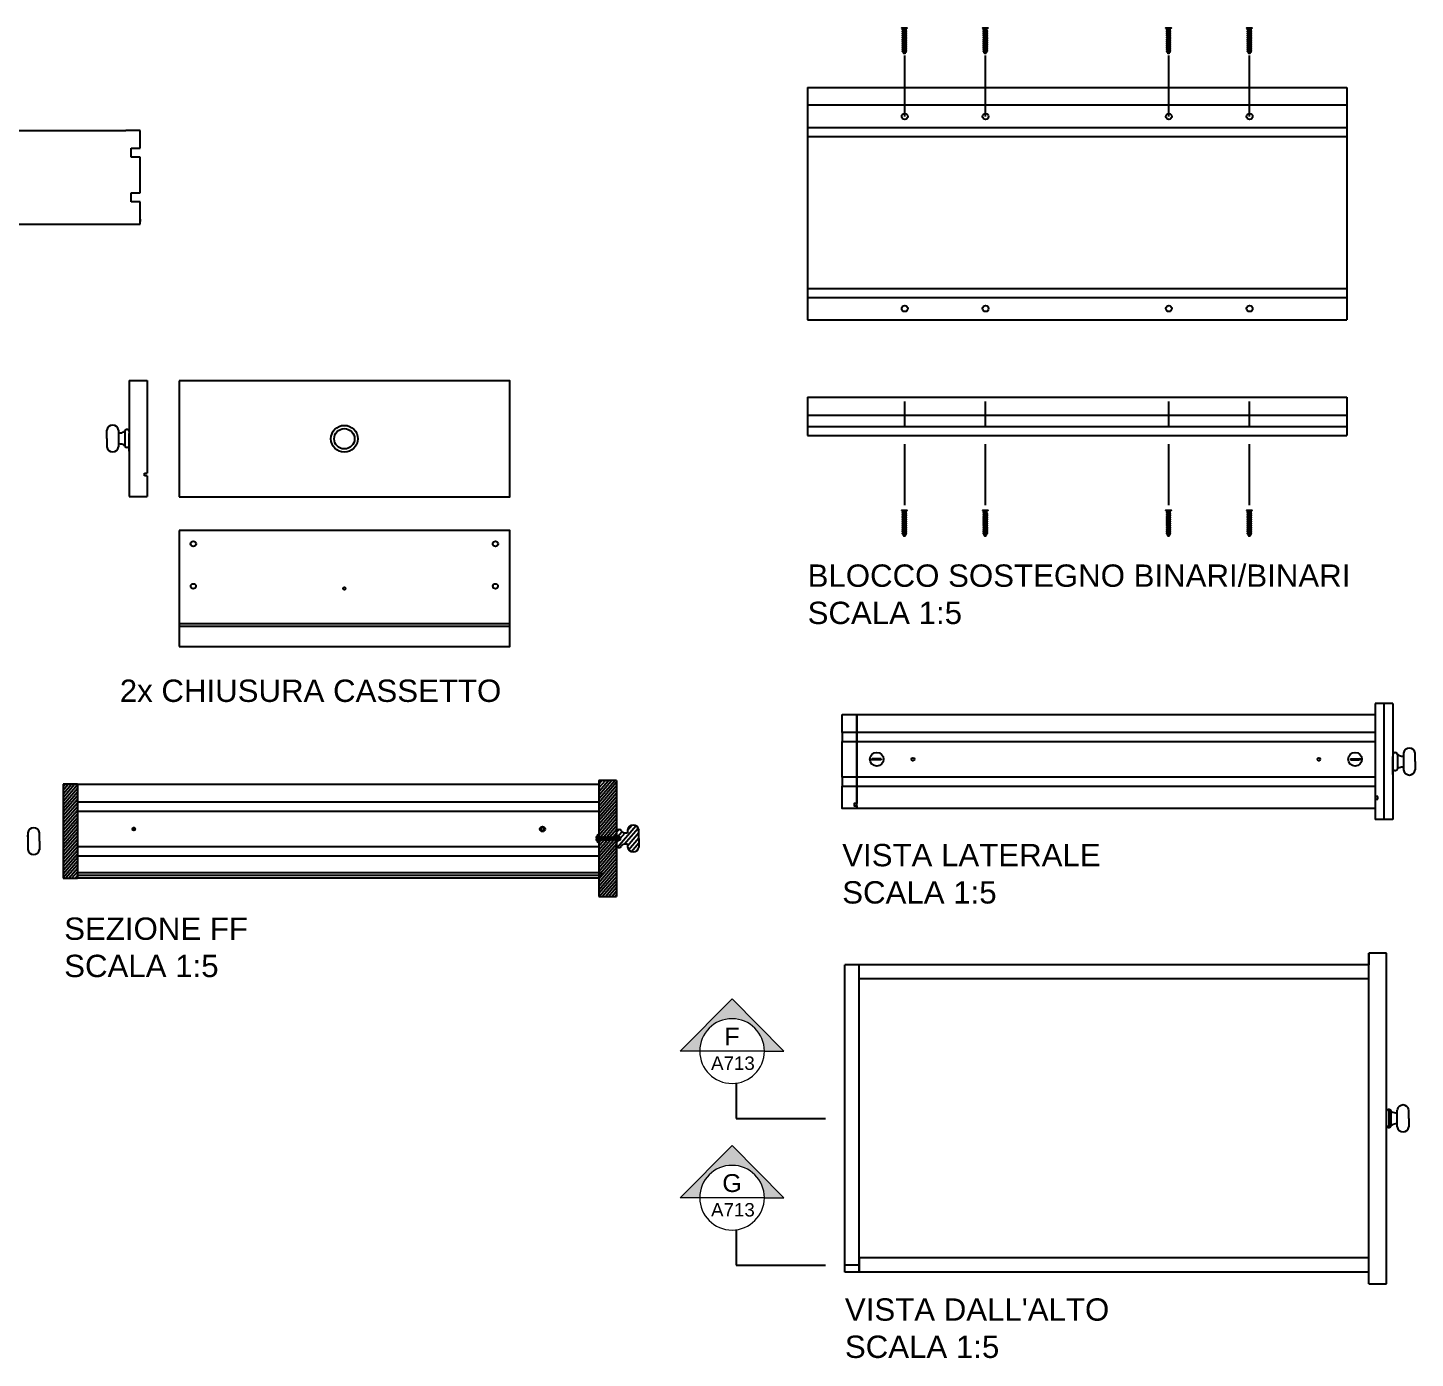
# Model space of a CAD drawing. Header units: millimetres. Extents: x -69 to 1786, y -423 to 409.
# Drawn here: x 636 to 791.3, y -183.2 to -34.4 of the extents above; entities that cross this region are included whole.
import ezdxf
from ezdxf.enums import TextEntityAlignment as Align

# ---------------------------------------------------------------- set-up
doc = ezdxf.new("R2010")
doc.units = ezdxf.units.MM
doc.header["$LTSCALE"] = 0.5
doc.layers.add('A-ANNO-SYMB', color=202, linetype='Continuous', lineweight=18)
for name, color, linetype in [('ALTRE LINEE', 70, 'Continuous'), ('G-ANNO-GEOMETRY', 7, 'Continuous'), ('G-ANNO-SYSTEM', 7, 'Continuous'), ('linee sezionate', 5, 'Continuous'), ('SIMBOLI', 201, 'Continuous'), ('viti', 240, 'Continuous')]:
    doc.layers.add(name, color=color, linetype=linetype)
doc.styles.add('ARIAL', font='arial.ttf')
doc.styles.get("Standard").update_dxf_attribs({"font": 'arial.ttf'})
pattern_1 = [(229, (65.27, 18.3991), (0.20128105, -0.17497094), [])]

# ---------------------------------------------------------------- blocks, each defined once
blk = doc.blocks.new('SYMBOL')
at = {"layer": 'A-ANNO-SYMB', "linetype": 'Continuous', "lineweight": 20}
h = blk.add_hatch(color=256, dxfattribs=at)
h.dxf.hatch_style = 1
h.paths.add_polyline_path([(11.2063, 4.9481), (11.316, 4.9481, -1), (11.678, 4.9481), (11.7877, 4.9481), (11.497, 5.2405)])
at = {"linetype": 'Continuous', "lineweight": 20}
blk.add_line((11.316, 4.9481), (11.678, 4.9481), dxfattribs=at)
at = {"layer": 'A-ANNO-SYMB', "linetype": 'Continuous', "lineweight": 20}
for p, q in [((11.2063, 4.9481), (11.497, 5.2405)), ((11.7877, 4.9481), (11.497, 5.2405)), ((11.316, 4.9481), (11.2063, 4.9481)), ((11.678, 4.9481), (11.7877, 4.9481))]:
    blk.add_line(p, q, dxfattribs=at)
blk.add_circle((11.497, 4.9481), 0.181, dxfattribs=at)
for tag, p in [('TAVOLA', (11.497, 5.08)), ('SEZIONE', (11.497, 4.9181))]:
    blk.add_attdef(tag, text='', height=0.1, dxfattribs=at).set_placement(p, align=Align.TOP_CENTER)

msp = doc.modelspace()

# ---------------------------------------------------------------- hatches: boundary and pattern name
at = {"layer": 'ALTRE LINEE'}
h = msp.add_hatch(dxfattribs=at)
h.set_pattern_fill('ANSI31', color=256, scale=0.084, angle=184)
h.set_pattern_definition(pattern_1)
h.paths.add_polyline_path([(639.99, -129.52), (641.59, -129.52), (641.59, -119.02), (639.99, -119.02)])
h = msp.add_hatch(dxfattribs=at)
h.set_pattern_fill('ANSI31', color=256, scale=0.084, angle=184)
h.set_pattern_definition(pattern_1)
h.paths.add_polyline_path([(701.93, -118.58), (699.93, -118.58), (699.93, -124.89), (699.96, -124.93), (699.98, -124.88), (700.03, -124.93), (700.05, -124.88), (700.1, -124.93), (700.12, -124.88), (700.17, -124.93), (700.19, -124.88), (700.24, -124.93), (700.26, -124.88), (700.31, -124.93), (700.33, -124.88), (700.38, -124.93), (700.4, -124.88), (700.45, -124.93), (700.47, -124.88), (700.52, -124.93), (700.54, -124.88), (700.59, -124.93), (700.61, -124.88), (700.66, -124.93), (700.68, -124.88), (700.73, -124.93), (700.75, -124.88), (700.8, -124.93), (700.82, -124.88), (700.87, -124.93), (700.89, -124.88), (700.94, -124.93), (700.96, -124.88), (701.01, -124.93), (701.03, -124.88), (701.08, -124.93), (701.1, -124.88), (701.15, -124.93), (701.17, -124.88), (701.22, -124.93), (701.24, -124.88), (701.29, -124.93), (701.31, -124.88), (701.36, -124.93), (701.38, -124.88), (701.44, -124.94), (701.45, -124.89), (701.5, -124.94), (701.52, -124.89), (701.57, -124.94), (701.59, -124.89), (701.64, -124.94), (701.66, -124.89), (701.71, -124.94), (701.73, -124.89), (701.79, -124.94), (701.81, -124.89), (701.86, -124.94), (701.88, -124.89), (701.93, -124.94), (701.93, -124.94)])
h.paths.add_polyline_path([(701.93, -125.29), (701.88, -125.24), (701.86, -125.29), (701.81, -125.24), (701.79, -125.29), (701.74, -125.24), (701.72, -125.29), (701.67, -125.24), (701.65, -125.29), (701.6, -125.24), (701.58, -125.29), (701.53, -125.24), (701.51, -125.29), (701.46, -125.24), (701.44, -125.28), (701.39, -125.23), (701.37, -125.28), (701.32, -125.23), (701.3, -125.28), (701.25, -125.23), (701.23, -125.28), (701.18, -125.23), (701.16, -125.28), (701.11, -125.23), (701.09, -125.28), (701.04, -125.23), (701.02, -125.28), (700.97, -125.23), (700.95, -125.28), (700.9, -125.23), (700.88, -125.28), (700.83, -125.23), (700.81, -125.28), (700.76, -125.23), (700.74, -125.28), (700.69, -125.23), (700.67, -125.28), (700.62, -125.23), (700.6, -125.28), (700.55, -125.23), (700.53, -125.28), (700.48, -125.23), (700.46, -125.28), (700.41, -125.23), (700.39, -125.28), (700.34, -125.23), (700.32, -125.28), (700.27, -125.23), (700.25, -125.28), (700.2, -125.23), (700.18, -125.28), (700.13, -125.23), (700.11, -125.28), (700.06, -125.23), (700.04, -125.28), (699.99, -125.23), (699.97, -125.28), (699.93, -125.24), (699.93, -128.92), (700.23, -128.92), (700.23, -129.22), (699.93, -129.22), (699.93, -129.52), (699.93, -131.58), (701.93, -131.58)])
h = msp.add_hatch(dxfattribs=at)
h.set_pattern_fill('ANSI31', color=256, scale=0.12, angle=184)
h.set_pattern_definition([(229, (65.27, 18.3991), (0.28754435, -0.2499585), [])])
h.paths.add_polyline_path([(704.43, -124.14, 0.866667), (703.13, -124.14), (703.13, -124.46), (703.05, -124.46, -0.131767), (702.51, -124.33, -0.18996), (702.42, -124.22, 0.32497), (702.23, -124.08), (702.13, -124.08, 0.414214), (701.93, -124.28), (701.93, -124.94), (701.95, -124.89), (702, -124.94), (702.01, -124.9), (702.06, -124.95), (702.08, -124.9), (702.13, -124.95), (702.15, -124.9), (702.2, -124.95), (702.22, -124.9), (702.27, -124.95), (702.3, -124.95, -0.414214), (702.33, -124.97), (702.33, -125.22, -0.414214), (702.3, -125.25), (702.3, -125.25), (702.28, -125.3), (702.23, -125.25), (702.21, -125.3), (702.16, -125.25), (702.14, -125.3), (702.09, -125.25), (702.07, -125.3), (702.02, -125.25), (702, -125.29), (701.95, -125.24), (701.93, -125.3), (701.93, -125.88, 0.414214), (702.13, -126.08), (702.23, -126.08, 0.32497), (702.42, -125.94, -0.18996), (702.51, -125.83, -0.131767), (703.05, -125.69), (703.13, -125.69), (703.13, -126.02, 0.866667), (704.43, -126.02), (704.43, -125.08)])

# ---------------------------------------------------------------- linework, layer by layer
for p, q in [((734.16, -44.3), (734.16, -37.47)), ((743.21, -44.3), (743.21, -37.47)), ((763.72, -44.3), (763.72, -37.47)), ((772.76, -44.3), (772.76, -37.47)), ((723.3, -41.05), (723.3, -67.05)), ((723.46, -41.05), (783.46, -41.05)), ((783.62, -41.05), (783.62, -67.05)), ((783.62, -43.05), (723.3, -43.05)), ((614.81, -45.85), (646.99, -45.85)), ((648.6, -45.85), (646.99, -45.85)), ((648.6, -47.85), (648.6, -45.85)), ((723.3, -45.55), (783.62, -45.55)), ((723.3, -46.55), (783.62, -46.55)), ((647.6, -48.85), (647.6, -47.85)), ((647.6, -47.85), (648.6, -47.85)), ((648.6, -48.85), (647.6, -48.85)), ((648.6, -52.85), (648.6, -48.85)), ((647.6, -53.85), (647.6, -52.85)), ((647.6, -52.85), (648.6, -52.85)), ((648.6, -53.85), (647.6, -53.85)), ((648.6, -56.35), (648.6, -53.85)), ((648.6, -55.8), (648.6, -56.05)), ((614.81, -56.35), (646.99, -56.35)), ((646.99, -56.35), (648.6, -56.35)), ((723.3, -63.55), (783.62, -63.55)), ((723.3, -64.55), (783.62, -64.55)), ((723.3, -67.05), (783.62, -67.05)), ((647.39, -73.82), (647.39, -86.82)), ((647.39, -73.82), (649.39, -73.82)), ((649.39, -73.82), (649.39, -84.22)), ((652.96, -73.86), (652.96, -86.86)), ((723.3, -75.7), (783.62, -75.7)), ((723.3, -75.7), (723.3, -80)), ((783.62, -75.7), (783.62, -80)), ((723.3, -77.7), (783.62, -77.7)), ((723.3, -77.7), (783.62, -77.7)), ((723.3, -79), (783.62, -79)), ((644.89, -80.32), (644.89, -79.39)), ((644.89, -80.32), (644.89, -81.26)), ((646.19, -79.39), (646.19, -81.26)), ((646.31, -79.71), (646.19, -79.71)), ((646.89, -79.52), (646.89, -81.12)), ((647.19, -79.32), (647.09, -79.32)), ((647.39, -81.76), (647.39, -79.76)), ((723.3, -80), (783.62, -80)), ((646.31, -80.94), (646.19, -80.94)), ((647.19, -81.32), (647.09, -81.32)), ((734.16, -87.78), (734.16, -80.96)), ((743.21, -87.78), (743.21, -80.96)), ((763.72, -87.78), (763.72, -80.96)), ((772.76, -87.78), (772.76, -80.96)), ((649.09, -84.52), (649.09, -84.22)), ((649.09, -84.22), (649.39, -84.22)), ((649.39, -84.52), (649.09, -84.52)), ((649.39, -84.52), (649.39, -86.82)), ((647.39, -86.82), (649.39, -86.82)), ((652.96, -90.61), (652.96, -103.61)), ((652.96, -101.01), (689.96, -101.01)), ((652.96, -101.31), (689.96, -101.31)), ((786.79, -109.97), (786.79, -120.37)), ((788.79, -109.97), (786.79, -109.97)), ((788.79, -109.97), (788.79, -122.97)), ((728.79, -111.22), (730.4, -111.22)), ((728.79, -113.22), (728.79, -111.22)), ((728.79, -111.22), (786.79, -111.22)), ((786.79, -111.22), (786.79, -121.72)), ((727.18, -113.22), (727.18, -114.22)), ((786.79, -113.22), (728.79, -113.22)), ((728.79, -113.22), (728.79, -114.22)), ((728.79, -118.22), (728.79, -114.22)), ((728.79, -114.22), (786.79, -114.22)), ((788.79, -117.91), (788.79, -115.91)), ((788.99, -115.47), (789.09, -115.47)), ((789.29, -115.67), (789.29, -117.27)), ((789.87, -115.86), (789.99, -115.86)), ((789.99, -115.54), (789.99, -117.41)), ((791.29, -116.47), (791.29, -115.54)), ((788.99, -117.47), (789.09, -117.47)), ((789.87, -117.09), (789.99, -117.09)), ((791.29, -116.47), (791.29, -117.41)), ((639.99, -119.02), (699.93, -119.02)), ((727.18, -118.22), (727.18, -119.22)), ((786.79, -118.22), (728.79, -118.22)), ((728.79, -118.22), (728.79, -119.71)), ((728.79, -121.72), (728.79, -119.22)), ((728.79, -119.22), (786.79, -119.22)), ((699.93, -121.02), (641.6, -121.02)), ((787.09, -120.37), (786.79, -120.37)), ((786.79, -120.67), (786.79, -122.97)), ((786.79, -120.67), (787.09, -120.67)), ((787.09, -120.67), (787.09, -120.37)), ((641.6, -122.02), (699.93, -122.02)), ((730.4, -121.72), (728.79, -121.72)), ((786.79, -121.72), (730.4, -121.72)), ((788.79, -122.97), (786.79, -122.97)), ((635.92, -124.77), (636.03, -124.77)), ((636.03, -124.45), (636.03, -126.33)), ((637.33, -125.39), (637.33, -124.45)), ((637.33, -125.39), (637.33, -126.33)), ((701.93, -124.94), (701.93, -124.51)), ((701.93, -126.51), (701.93, -125.29)), ((699.93, -126.02), (641.6, -126.02)), ((641.6, -127.02), (699.93, -127.02)), ((700.23, -128.92), (641.59, -128.92)), ((700.23, -129.22), (641.59, -129.22)), ((699.93, -129.52), (641.59, -129.52)), ((699.93, -129.22), (700.23, -129.22)), ((700.23, -129.22), (700.23, -128.92)), ((788.08, -137.9), (786.08, -137.9)), ((786.08, -174.9), (786.08, -137.9)), ((786.08, -137.9), (786.08, -139.2)), ((788.08, -174.9), (788.08, -137.9)), ((727.48, -173.6), (727.48, -139.2)), ((786.08, -139.2), (727.48, -139.2)), ((729.08, -173.6), (729.08, -139.2)), ((786.08, -140.8), (729.08, -140.8)), ((788.38, -155.4), (788.28, -155.4)), ((788.28, -155.4), (788.38, -155.4)), ((788.33, -155.4), (788.33, -157.4)), ((788.58, -157.2), (788.58, -155.6)), ((789.17, -155.78), (789.28, -155.78)), ((789.28, -157.33), (789.28, -155.46)), ((790.58, -156.4), (790.58, -155.46)), ((790.58, -156.4), (790.58, -157.33)), ((788.28, -157.4), (788.38, -157.4)), ((789.17, -157.01), (789.28, -157.01)), ((786.08, -172), (729.08, -172)), ((786.08, -173.6), (727.48, -173.6)), ((786.08, -174.9), (788.08, -174.9))]:
    msp.add_line(p, q, dxfattribs=at)
at = {"layer": 'ALTRE LINEE', "color": 2}
msp.add_line((723.3, -41.05), (783.62, -41.05), dxfattribs=at)
at = {"layer": 'ALTRE LINEE', "lineweight": -3}
for p, q in [((787.79, -109.97), (787.79, -122.97)), ((729.08, -172), (729.08, -173.6)), ((729.08, -172.8), (727.48, -172.8))]:
    msp.add_line(p, q, dxfattribs=at)
at = {"layer": 'ALTRE LINEE'}
for points in [[(652.96, -86.86), (689.96, -86.86), (689.96, -73.86), (652.96, -73.86)], [(652.96, -103.61), (689.96, -103.61), (689.96, -90.61), (652.96, -90.61)], [(727.18, -111.22), (728.79, -111.22), (728.79, -121.18), (728.49, -121.18), (728.49, -121.42), (728.79, -121.42), (728.79, -121.72), (727.18, -121.72), (727.18, -119.22), (728.79, -119.22), (728.79, -118.22), (727.18, -118.22), (727.18, -114.22), (728.79, -114.22), (728.79, -113.22), (727.18, -113.22), (727.18, -111.22)]]:
    msp.add_lwpolyline(points, dxfattribs=at)
for centre, radius in [((671.46, -80.36), 1.5), ((671.46, -80.36), 1.14), ((735.09, -116.22), 0.161), ((780.49, -116.22), 0.161)]:
    msp.add_circle(centre, radius, dxfattribs=at)
for centre, radius, start, end in [((645.54, -79.48), 0.657, 8.1712, 171.8288), ((646.29, -78.64), 1.07, 268.9617, 298.9875), ((646.71, -79.4), 0.2, 298.9875, 342.0104), ((647.09, -79.52), 0.2, 90, 180), ((647.19, -79.52), 0.2, 0, 90), ((645.54, -81.17), 0.657, 188.1712, 351.8288), ((646.29, -82.01), 1.07, 61.0125, 91.0383), ((646.71, -81.25), 0.2, 17.9896, 61.0125), ((647.09, -81.12), 0.2, 180, 270), ((647.19, -81.12), 0.2, 270, 0), ((788.99, -115.67), 0.2, 90, 180), ((789.09, -115.67), 0.2, 0, 90), ((789.47, -115.55), 0.2, 197.9896, 241.0125), ((789.89, -114.79), 1.07, 241.0125, 271.0383), ((790.64, -115.63), 0.657, 8.1712, 171.8288), ((788.99, -117.27), 0.2, 180, 270), ((789.09, -117.27), 0.2, 270, 0), ((789.47, -117.4), 0.2, 118.9875, 162.0104), ((789.89, -118.16), 1.07, 88.9617, 118.9875), ((790.64, -117.32), 0.657, 188.1712, 351.8288), ((636.68, -124.55), 0.657, 8.1712, 171.8288), ((636.68, -126.23), 0.657, 188.1712, 351.8288), ((789.93, -155.55), 0.657, 8.1712, 171.8288), ((788.28, -155.6), 0.2, 90, 180), ((788.38, -155.6), 0.2, 0, 90), ((788.76, -155.47), 0.2, 197.9896, 241.0125), ((789.19, -154.71), 1.07, 241.0125, 271.0383), ((788.28, -157.2), 0.2, 180, 270), ((788.38, -157.2), 0.2, 270, 0), ((788.76, -157.32), 0.2, 118.9875, 162.0104), ((789.19, -158.08), 1.07, 88.9617, 118.9875), ((789.93, -157.24), 0.657, 188.1712, 351.8288)]:
    msp.add_arc(centre, radius, start, end, dxfattribs=at)
at = {"layer": 'linee sezionate'}
for p, q in [((639.99, -119.02), (639.99, -129.52)), ((641.59, -119.02), (641.59, -129.52)), ((699.93, -118.58), (699.93, -129.52)), ((701.93, -118.58), (699.93, -118.58)), ((701.93, -118.58), (701.93, -124.94)), ((702.13, -124.08), (702.23, -124.08)), ((703.13, -124.14), (703.13, -124.46)), ((704.43, -125.08), (704.43, -124.14)), ((701.93, -125.29), (701.93, -131.58)), ((703.01, -124.46), (703.13, -124.46)), ((703.01, -125.69), (703.13, -125.69)), ((703.13, -125.69), (703.13, -126.02)), ((704.43, -125.08), (704.43, -126.02)), ((702.13, -126.08), (702.23, -126.08)), ((639.99, -129.52), (641.59, -129.52)), ((699.93, -129.52), (699.93, -131.58))]:
    msp.add_line(p, q, dxfattribs=at)
at = {"layer": 'linee sezionate', "lineweight": -3}
for p, q in [((641.59, -119.02), (639.99, -119.02)), ((699.93, -128.92), (700.23, -128.92)), ((700.23, -129.22), (699.93, -129.22)), ((700.23, -128.92), (700.23, -129.22)), ((699.93, -131.58), (701.93, -131.58))]:
    msp.add_line(p, q, dxfattribs=at)
at = {"layer": 'linee sezionate'}
for centre, radius, start, end in [((702.13, -124.28), 0.2, 90, 180), ((702.23, -124.28), 0.2, 17.9896, 90), ((703.78, -124.24), 0.657, 8.1712, 171.8288), ((702.61, -124.15), 0.2, 197.9896, 241.0125), ((703.03, -123.39), 1.07, 241.0125, 271.0383), ((703.03, -126.76), 1.07, 88.9617, 118.9875), ((702.13, -125.88), 0.2, 180, 270), ((702.23, -125.88), 0.2, 270, 342.0104), ((702.61, -126), 0.2, 118.9875, 162.0104), ((703.78, -125.92), 0.657, 188.1712, 351.8288)]:
    msp.add_arc(centre, radius, start, end, dxfattribs=at)
at = {"layer": 'SIMBOLI'}
for p, q in [((715.31, -152.41), (715.31, -156.41)), ((715.31, -156.41), (725.31, -156.4)), ((715.31, -168.81), (715.31, -172.81)), ((715.31, -172.81), (725.31, -172.8))]:
    msp.add_line(p, q, dxfattribs=at)
at = {"layer": 'viti'}
for p, q in [((733.98, -34.49), (733.98, -34.58)), ((733.98, -34.68), (733.98, -34.8)), ((733.98, -34.89), (733.98, -35.02)), ((733.98, -35.11), (733.98, -35.24)), ((733.98, -35.33), (733.98, -35.45)), ((733.98, -35.55), (733.98, -35.67)), ((734.28, -34.49), (734.28, -34.66)), ((734.28, -34.76), (734.28, -34.88)), ((734.28, -34.88), (734.28, -36.94)), ((743.02, -34.49), (743.02, -34.58)), ((743.02, -34.68), (743.02, -34.8)), ((743.02, -34.89), (743.02, -35.02)), ((743.02, -35.11), (743.02, -35.24)), ((743.02, -35.33), (743.02, -35.45)), ((743.02, -35.55), (743.02, -35.67)), ((743.32, -34.49), (743.32, -34.66)), ((743.32, -34.76), (743.32, -34.88)), ((743.32, -34.88), (743.32, -36.94)), ((763.53, -34.49), (763.53, -34.58)), ((763.53, -34.68), (763.53, -34.8)), ((763.53, -34.89), (763.53, -35.02)), ((763.53, -35.11), (763.53, -35.24)), ((763.53, -35.33), (763.53, -35.45)), ((763.53, -35.55), (763.53, -35.67)), ((763.83, -34.49), (763.83, -34.66)), ((763.83, -34.76), (763.83, -34.88)), ((763.83, -34.88), (763.83, -36.94)), ((772.58, -34.49), (772.58, -34.58)), ((772.58, -34.68), (772.58, -34.8)), ((772.58, -34.89), (772.58, -35.02)), ((772.58, -35.11), (772.58, -35.24)), ((772.58, -35.33), (772.58, -35.45)), ((772.58, -35.55), (772.58, -35.67)), ((772.88, -34.49), (772.88, -34.66)), ((772.88, -34.76), (772.88, -34.88)), ((772.88, -34.88), (772.88, -36.94)), ((733.98, -35.77), (733.98, -35.89)), ((733.98, -35.99), (733.98, -36.11)), ((733.98, -36.2), (733.98, -36.33)), ((733.98, -36.42), (733.98, -36.55)), ((733.98, -36.64), (733.98, -36.76)), ((733.98, -36.86), (733.98, -36.98)), ((733.98, -36.98), (733.98, -37.1)), ((733.98, -37.1), (733.98, -37.14)), ((734.04, -37.21), (734.22, -37.21)), ((734.28, -36.94), (734.28, -37.1)), ((734.28, -37.14), (734.28, -37.1)), ((743.02, -35.77), (743.02, -35.89)), ((743.02, -35.99), (743.02, -36.11)), ((743.02, -36.2), (743.02, -36.33)), ((743.02, -36.42), (743.02, -36.55)), ((743.02, -36.64), (743.02, -36.76)), ((743.02, -36.86), (743.02, -36.98)), ((743.02, -36.98), (743.02, -37.1)), ((743.02, -37.1), (743.02, -37.14)), ((743.08, -37.21), (743.26, -37.21)), ((743.32, -36.94), (743.32, -37.1)), ((743.32, -37.14), (743.32, -37.1)), ((763.53, -35.77), (763.53, -35.89)), ((763.53, -35.99), (763.53, -36.11)), ((763.53, -36.2), (763.53, -36.33)), ((763.53, -36.42), (763.53, -36.55)), ((763.53, -36.64), (763.53, -36.76)), ((763.53, -36.86), (763.53, -36.98)), ((763.53, -36.98), (763.53, -37.1)), ((763.53, -37.1), (763.53, -37.14)), ((763.59, -37.21), (763.77, -37.21)), ((763.83, -36.94), (763.83, -37.1)), ((763.83, -37.14), (763.83, -37.1)), ((772.58, -35.77), (772.58, -35.89)), ((772.58, -35.99), (772.58, -36.11)), ((772.58, -36.2), (772.58, -36.33)), ((772.58, -36.42), (772.58, -36.55)), ((772.58, -36.64), (772.58, -36.76)), ((772.58, -36.86), (772.58, -36.98)), ((772.58, -36.98), (772.58, -37.1)), ((772.58, -37.1), (772.58, -37.14)), ((772.64, -37.21), (772.82, -37.21)), ((772.88, -36.94), (772.88, -37.1)), ((772.88, -37.14), (772.88, -37.1)), ((734.16, -79), (734.16, -76.2)), ((743.21, -79), (743.21, -76.2)), ((763.72, -79), (763.72, -76.2)), ((772.76, -79), (772.76, -76.2)), ((733.98, -88.47), (733.98, -88.57)), ((734.28, -88.47), (734.28, -88.65)), ((743.02, -88.47), (743.02, -88.57)), ((743.32, -88.47), (743.32, -88.65)), ((763.53, -88.47), (763.53, -88.57)), ((763.83, -88.47), (763.83, -88.65)), ((772.58, -88.47), (772.58, -88.57)), ((772.88, -88.47), (772.88, -88.65)), ((733.98, -88.66), (733.98, -88.78)), ((733.98, -88.88), (733.98, -89)), ((733.98, -89.1), (733.98, -89.22)), ((733.98, -89.32), (733.98, -89.44)), ((733.98, -89.53), (733.98, -89.66)), ((733.98, -89.75), (733.98, -89.88)), ((733.98, -89.97), (733.98, -90.09)), ((734.28, -88.74), (734.28, -88.86)), ((734.28, -88.86), (734.28, -90.92)), ((743.02, -88.66), (743.02, -88.78)), ((743.02, -88.88), (743.02, -89)), ((743.02, -89.1), (743.02, -89.22)), ((743.02, -89.32), (743.02, -89.44)), ((743.02, -89.53), (743.02, -89.66)), ((743.02, -89.75), (743.02, -89.88)), ((743.02, -89.97), (743.02, -90.09)), ((743.32, -88.74), (743.32, -88.86)), ((743.32, -88.86), (743.32, -90.92)), ((763.53, -88.66), (763.53, -88.78)), ((763.53, -88.88), (763.53, -89)), ((763.53, -89.1), (763.53, -89.22)), ((763.53, -89.32), (763.53, -89.44)), ((763.53, -89.53), (763.53, -89.66)), ((763.53, -89.75), (763.53, -89.88)), ((763.53, -89.97), (763.53, -90.09)), ((763.83, -88.74), (763.83, -88.86)), ((763.83, -88.86), (763.83, -90.92)), ((772.58, -88.66), (772.58, -88.78)), ((772.58, -88.88), (772.58, -89)), ((772.58, -89.1), (772.58, -89.22)), ((772.58, -89.32), (772.58, -89.44)), ((772.58, -89.53), (772.58, -89.66)), ((772.58, -89.75), (772.58, -89.88)), ((772.58, -89.97), (772.58, -90.09)), ((772.88, -88.74), (772.88, -88.86)), ((772.88, -88.86), (772.88, -90.92)), ((733.98, -90.19), (733.98, -90.31)), ((733.98, -90.41), (733.98, -90.53)), ((733.98, -90.63), (733.98, -90.75)), ((733.98, -90.84), (733.98, -90.97)), ((733.98, -90.97), (733.98, -91.08)), ((733.98, -91.08), (733.98, -91.13)), ((734.04, -91.2), (734.22, -91.2)), ((734.28, -90.92), (734.28, -91.08)), ((734.28, -91.13), (734.28, -91.08)), ((743.02, -90.19), (743.02, -90.31)), ((743.02, -90.41), (743.02, -90.53)), ((743.02, -90.63), (743.02, -90.75)), ((743.02, -90.84), (743.02, -90.97)), ((743.02, -90.97), (743.02, -91.08)), ((743.02, -91.08), (743.02, -91.13)), ((743.08, -91.2), (743.26, -91.2)), ((743.32, -90.92), (743.32, -91.08)), ((743.32, -91.13), (743.32, -91.08)), ((763.53, -90.19), (763.53, -90.31)), ((763.53, -90.41), (763.53, -90.53)), ((763.53, -90.63), (763.53, -90.75)), ((763.53, -90.84), (763.53, -90.97)), ((763.53, -90.97), (763.53, -91.08)), ((763.53, -91.08), (763.53, -91.13)), ((763.59, -91.2), (763.77, -91.2)), ((763.83, -90.92), (763.83, -91.08)), ((763.83, -91.13), (763.83, -91.08)), ((772.58, -90.19), (772.58, -90.31)), ((772.58, -90.41), (772.58, -90.53)), ((772.58, -90.63), (772.58, -90.75)), ((772.58, -90.84), (772.58, -90.97)), ((772.58, -90.97), (772.58, -91.08)), ((772.58, -91.08), (772.58, -91.13)), ((772.64, -91.2), (772.82, -91.2)), ((772.88, -90.92), (772.88, -91.08)), ((772.88, -91.13), (772.88, -91.08)), ((730.32, -116.22), (730.49, -116.16)), ((730.32, -116.22), (730.49, -116.28)), ((730.49, -116.16), (730.49, -116.28)), ((731.53, -116.16), (730.53, -116.16)), ((731.03, -116.16), (730.53, -116.16)), ((730.53, -116.16), (730.53, -116.28)), ((731.53, -116.28), (730.53, -116.28)), ((731.53, -116.16), (731.53, -116.28)), ((784.06, -116.16), (785.06, -116.16)), ((784.06, -116.16), (784.06, -116.28)), ((784.06, -116.28), (785.06, -116.28)), ((784.56, -116.16), (785.06, -116.16)), ((785.06, -116.16), (785.06, -116.28)), ((785.09, -116.16), (785.09, -116.28)), ((785.26, -116.22), (785.09, -116.16)), ((785.26, -116.22), (785.09, -116.28)), ((693.57, -123.96), (693.42, -123.96)), ((693.42, -123.96), (693.42, -124.08)), ((693.57, -124.08), (693.42, -124.08)), ((693.57, -123.96), (693.57, -123.81)), ((693.57, -123.81), (693.69, -123.81)), ((693.57, -124.23), (693.57, -124.08)), ((693.69, -123.96), (693.69, -123.81)), ((693.69, -123.96), (693.83, -123.96)), ((693.69, -124.08), (693.83, -124.08)), ((693.69, -124.23), (693.69, -124.08)), ((693.83, -123.96), (693.83, -124.08)), ((693.57, -124.23), (693.69, -124.23)), ((699.63, -125.05), (699.77, -125.05)), ((699.63, -125.11), (699.77, -125.11)), ((699.77, -125.05), (699.77, -125.11)), ((699.96, -124.93), (699.93, -124.89)), ((699.93, -125.24), (699.97, -125.28)), ((699.98, -124.88), (699.96, -124.93)), ((699.99, -125.23), (699.96, -124.93)), ((699.97, -125.28), (699.99, -125.23)), ((700.03, -124.93), (699.98, -124.88)), ((699.99, -125.23), (700.04, -125.28)), ((700.05, -124.88), (700.03, -124.93)), ((700.06, -125.23), (700.03, -124.93)), ((700.04, -125.28), (700.06, -125.23)), ((700.1, -124.93), (700.05, -124.88)), ((700.06, -125.23), (700.11, -125.28)), ((700.12, -124.88), (700.1, -124.93)), ((700.13, -125.23), (700.1, -124.93)), ((700.11, -125.28), (700.13, -125.23)), ((700.17, -124.93), (700.12, -124.88)), ((700.13, -125.23), (700.18, -125.28)), ((700.19, -124.88), (700.17, -124.93)), ((700.2, -125.23), (700.17, -124.93)), ((700.18, -125.28), (700.2, -125.23)), ((700.24, -124.93), (700.19, -124.88)), ((700.2, -125.23), (700.25, -125.28)), ((700.26, -124.88), (700.24, -124.93)), ((700.27, -125.23), (700.24, -124.93)), ((700.25, -125.28), (700.27, -125.23)), ((700.31, -124.93), (700.26, -124.88)), ((700.27, -125.23), (700.32, -125.28)), ((700.33, -124.88), (700.31, -124.93)), ((700.34, -125.23), (700.31, -124.93)), ((700.32, -125.28), (700.34, -125.23)), ((700.38, -124.93), (700.33, -124.88)), ((700.34, -125.23), (700.39, -125.28)), ((700.4, -124.88), (700.38, -124.93)), ((700.41, -125.23), (700.38, -124.93)), ((700.39, -125.28), (700.41, -125.23)), ((700.45, -124.93), (700.4, -124.88)), ((700.41, -125.23), (700.46, -125.28)), ((700.47, -124.88), (700.45, -124.93)), ((700.48, -125.23), (700.45, -124.93)), ((700.46, -125.28), (700.48, -125.23)), ((700.52, -124.93), (700.47, -124.88)), ((700.48, -125.23), (700.53, -125.28)), ((700.54, -124.88), (700.52, -124.93)), ((700.55, -125.23), (700.52, -124.93)), ((700.53, -125.28), (700.55, -125.23)), ((700.59, -124.93), (700.54, -124.88)), ((700.55, -125.23), (700.6, -125.28)), ((700.61, -124.88), (700.59, -124.93)), ((700.62, -125.23), (700.59, -124.93)), ((700.6, -125.28), (700.62, -125.23)), ((700.66, -124.93), (700.61, -124.88)), ((700.62, -125.23), (700.67, -125.28)), ((700.68, -124.88), (700.66, -124.93)), ((700.69, -125.23), (700.66, -124.93)), ((700.67, -125.28), (700.69, -125.23)), ((700.73, -124.93), (700.68, -124.88)), ((700.69, -125.23), (700.74, -125.28)), ((700.75, -124.88), (700.73, -124.93)), ((700.76, -125.23), (700.73, -124.93)), ((700.74, -125.28), (700.76, -125.23)), ((700.8, -124.93), (700.75, -124.88)), ((700.76, -125.23), (700.81, -125.28)), ((700.82, -124.88), (700.8, -124.93)), ((700.83, -125.23), (700.8, -124.93)), ((700.81, -125.28), (700.83, -125.23)), ((700.87, -124.93), (700.82, -124.88)), ((700.83, -125.23), (700.88, -125.28)), ((700.89, -124.88), (700.87, -124.93)), ((700.9, -125.23), (700.87, -124.93)), ((700.88, -125.28), (700.9, -125.23)), ((700.94, -124.93), (700.89, -124.88)), ((700.9, -125.23), (700.95, -125.28)), ((700.96, -124.88), (700.94, -124.93)), ((700.97, -125.23), (700.94, -124.93)), ((700.95, -125.28), (700.97, -125.23)), ((701.01, -124.93), (700.96, -124.88)), ((700.97, -125.23), (701.02, -125.28)), ((701.03, -124.88), (701.01, -124.93)), ((701.04, -125.23), (701.01, -124.93)), ((701.02, -125.28), (701.04, -125.23)), ((701.08, -124.93), (701.03, -124.88)), ((701.04, -125.23), (701.09, -125.28)), ((701.08, -124.93), (701.1, -124.88)), ((701.11, -125.23), (701.08, -124.93)), ((701.09, -125.28), (701.11, -125.23)), ((701.15, -124.93), (701.1, -124.88)), ((701.11, -125.23), (701.16, -125.28)), ((701.17, -124.88), (701.15, -124.93)), ((701.18, -125.23), (701.15, -124.93)), ((701.16, -125.28), (701.18, -125.23)), ((701.22, -124.93), (701.17, -124.88)), ((701.18, -125.23), (701.23, -125.28)), ((701.24, -124.88), (701.22, -124.93)), ((701.25, -125.23), (701.22, -124.93)), ((701.23, -125.28), (701.25, -125.23)), ((701.29, -124.93), (701.24, -124.88)), ((701.25, -125.23), (701.3, -125.28)), ((701.31, -124.88), (701.29, -124.93)), ((701.32, -125.23), (701.29, -124.93)), ((701.3, -125.28), (701.32, -125.23)), ((701.36, -124.93), (701.31, -124.88)), ((701.32, -125.23), (701.37, -125.28)), ((701.38, -124.88), (701.36, -124.93)), ((701.39, -125.23), (701.36, -124.93)), ((701.37, -125.28), (701.39, -125.23)), ((701.43, -124.93), (701.38, -124.88)), ((701.39, -125.23), (701.44, -125.28)), ((701.45, -124.89), (701.43, -124.94)), ((701.46, -125.23), (701.43, -124.93)), ((701.44, -125.28), (701.46, -125.23)), ((701.5, -124.94), (701.45, -124.89)), ((701.46, -125.24), (701.51, -125.29)), ((701.52, -124.89), (701.5, -124.94)), ((701.53, -125.24), (701.5, -124.94)), ((701.51, -125.29), (701.53, -125.24)), ((701.57, -124.94), (701.52, -124.89)), ((701.53, -125.24), (701.58, -125.29)), ((701.59, -124.89), (701.57, -124.94)), ((701.6, -125.24), (701.57, -124.94)), ((701.58, -125.29), (701.6, -125.24)), ((701.64, -124.94), (701.59, -124.89)), ((701.6, -125.24), (701.65, -125.29)), ((701.66, -124.89), (701.64, -124.94)), ((701.67, -125.24), (701.64, -124.94)), ((701.65, -125.29), (701.67, -125.24)), ((701.71, -124.94), (701.66, -124.89)), ((701.67, -125.24), (701.72, -125.29)), ((701.73, -124.89), (701.71, -124.94)), ((701.74, -125.24), (701.71, -124.94)), ((701.72, -125.29), (701.74, -125.24)), ((701.78, -124.94), (701.73, -124.89)), ((701.74, -125.24), (701.79, -125.29)), ((701.81, -125.24), (701.78, -124.94)), ((701.81, -124.89), (701.79, -124.94)), ((701.79, -125.29), (701.81, -125.24)), ((701.86, -124.94), (701.81, -124.89)), ((701.81, -125.24), (701.86, -125.29)), ((701.88, -124.89), (701.86, -124.94)), ((701.88, -125.24), (701.86, -124.94)), ((701.86, -125.29), (701.88, -125.24)), ((701.93, -124.94), (701.88, -124.89)), ((701.88, -125.24), (701.93, -125.29)), ((701.93, -124.94), (701.95, -124.89)), ((701.95, -125.24), (701.93, -124.94)), ((701.93, -125.29), (701.95, -125.24)), ((702, -124.94), (701.95, -124.89)), ((701.95, -125.24), (702, -125.29)), ((702.01, -124.9), (701.99, -124.95)), ((702.02, -125.24), (702, -124.94)), ((702, -125.29), (702.02, -125.24)), ((702.06, -124.95), (702.01, -124.9)), ((702.02, -125.25), (702.07, -125.3)), ((702.08, -124.9), (702.06, -124.95)), ((702.09, -125.25), (702.06, -124.95)), ((702.07, -125.3), (702.09, -125.25)), ((702.13, -124.95), (702.08, -124.9)), ((702.09, -125.25), (702.14, -125.3)), ((702.15, -124.9), (702.13, -124.95)), ((702.16, -125.25), (702.13, -124.95)), ((702.14, -125.3), (702.16, -125.25)), ((702.2, -124.95), (702.15, -124.9)), ((702.16, -125.25), (702.21, -125.3)), ((702.22, -124.9), (702.2, -124.95)), ((702.23, -125.25), (702.2, -124.95)), ((702.21, -125.3), (702.23, -125.25)), ((702.27, -124.95), (702.22, -124.9)), ((702.23, -125.25), (702.28, -125.3)), ((702.27, -124.95), (702.3, -124.95)), ((702.3, -125.25), (702.27, -124.95)), ((702.28, -125.3), (702.3, -125.25)), ((702.3, -125.25), (702.3, -125.25)), ((702.33, -124.97), (702.33, -125.22))]:
    msp.add_line(p, q, dxfattribs=at)
for points in [[(733.84, -34.41), (733.84, -34.37), (734.41, -34.37), (734.41, -34.41, -0.366728), (733.84, -34.41, -0.325022)], [(742.89, -34.41), (742.89, -34.37), (743.45, -34.37), (743.45, -34.41, -0.366728), (742.89, -34.41, -0.325022)], [(763.4, -34.41), (763.4, -34.37), (763.96, -34.37), (763.96, -34.41, -0.366728), (763.4, -34.41, -0.325022)], [(772.44, -34.41), (772.44, -34.37), (773.01, -34.37), (773.01, -34.41, -0.366728), (772.44, -34.41, -0.325022)], [(733.84, -88.39), (733.84, -88.36), (734.41, -88.36), (734.41, -88.39, -0.366728), (733.84, -88.39, -0.325022)], [(742.89, -88.39), (742.89, -88.36), (743.45, -88.36), (743.45, -88.39, -0.366728), (742.89, -88.39, -0.325022)], [(763.4, -88.39), (763.4, -88.36), (763.96, -88.36), (763.96, -88.39, -0.366728), (763.4, -88.39, -0.325022)], [(772.44, -88.39), (772.44, -88.36), (773.01, -88.36), (773.01, -88.39, -0.366728), (772.44, -88.39, -0.325022)]]:
    msp.add_lwpolyline(points, format="xyb", dxfattribs=at)
for points in [[(733.88, -34.58), (733.98, -34.68), (734.28, -34.76), (734.37, -34.76), (733.88, -34.58), (733.98, -34.58), (734.28, -34.66), (734.37, -34.76)], [(733.88, -34.8), (733.98, -34.89), (734.28, -34.97), (734.37, -34.97), (733.88, -34.8), (733.98, -34.8), (734.28, -34.88), (734.37, -34.97)], [(733.88, -35.02), (733.98, -35.11), (734.28, -35.19), (734.37, -35.19), (733.88, -35.02), (733.98, -35.02), (734.28, -35.1), (734.37, -35.19)], [(733.88, -35.24), (733.98, -35.33), (734.28, -35.41), (734.37, -35.41), (733.88, -35.24), (733.98, -35.24), (734.28, -35.32), (734.37, -35.41)], [(733.88, -35.45), (733.98, -35.55), (734.28, -35.63), (734.37, -35.63), (733.88, -35.45), (733.98, -35.45), (734.28, -35.53), (734.37, -35.63)], [(733.88, -35.67), (733.98, -35.77), (734.28, -35.85), (734.37, -35.85), (733.88, -35.67), (733.98, -35.67), (734.28, -35.75), (734.37, -35.85)], [(742.93, -34.58), (743.02, -34.68), (743.32, -34.76), (743.41, -34.76), (742.93, -34.58), (743.02, -34.58), (743.32, -34.66), (743.41, -34.76)], [(742.93, -34.8), (743.02, -34.89), (743.32, -34.97), (743.41, -34.97), (742.93, -34.8), (743.02, -34.8), (743.32, -34.88), (743.41, -34.97)], [(742.93, -35.02), (743.02, -35.11), (743.32, -35.19), (743.41, -35.19), (742.93, -35.02), (743.02, -35.02), (743.32, -35.1), (743.41, -35.19)], [(742.93, -35.24), (743.02, -35.33), (743.32, -35.41), (743.41, -35.41), (742.93, -35.24), (743.02, -35.24), (743.32, -35.32), (743.41, -35.41)], [(742.93, -35.45), (743.02, -35.55), (743.32, -35.63), (743.41, -35.63), (742.93, -35.45), (743.02, -35.45), (743.32, -35.53), (743.41, -35.63)], [(742.93, -35.67), (743.02, -35.77), (743.32, -35.85), (743.41, -35.85), (742.93, -35.67), (743.02, -35.67), (743.32, -35.75), (743.41, -35.85)], [(763.44, -34.58), (763.53, -34.68), (763.83, -34.76), (763.92, -34.76), (763.44, -34.58), (763.53, -34.58), (763.83, -34.66), (763.92, -34.76)], [(763.44, -34.8), (763.53, -34.89), (763.83, -34.97), (763.92, -34.97), (763.44, -34.8), (763.53, -34.8), (763.83, -34.88), (763.92, -34.97)], [(763.44, -35.02), (763.53, -35.11), (763.83, -35.19), (763.92, -35.19), (763.44, -35.02), (763.53, -35.02), (763.83, -35.1), (763.92, -35.19)], [(763.44, -35.24), (763.53, -35.33), (763.83, -35.41), (763.92, -35.41), (763.44, -35.24), (763.53, -35.24), (763.83, -35.32), (763.92, -35.41)], [(763.44, -35.45), (763.53, -35.55), (763.83, -35.63), (763.92, -35.63), (763.44, -35.45), (763.53, -35.45), (763.83, -35.53), (763.92, -35.63)], [(763.44, -35.67), (763.53, -35.77), (763.83, -35.85), (763.92, -35.85), (763.44, -35.67), (763.53, -35.67), (763.83, -35.75), (763.92, -35.85)], [(772.48, -34.58), (772.58, -34.68), (772.88, -34.76), (772.97, -34.76), (772.48, -34.58), (772.58, -34.58), (772.88, -34.66), (772.97, -34.76)], [(772.48, -34.8), (772.58, -34.89), (772.88, -34.97), (772.97, -34.97), (772.48, -34.8), (772.58, -34.8), (772.88, -34.88), (772.97, -34.97)], [(772.48, -35.02), (772.58, -35.11), (772.88, -35.19), (772.97, -35.19), (772.48, -35.02), (772.58, -35.02), (772.88, -35.1), (772.97, -35.19)], [(772.48, -35.24), (772.58, -35.33), (772.88, -35.41), (772.97, -35.41), (772.48, -35.24), (772.58, -35.24), (772.88, -35.32), (772.97, -35.41)], [(772.48, -35.45), (772.58, -35.55), (772.88, -35.63), (772.97, -35.63), (772.48, -35.45), (772.58, -35.45), (772.88, -35.53), (772.97, -35.63)], [(772.48, -35.67), (772.58, -35.77), (772.88, -35.85), (772.97, -35.85), (772.48, -35.67), (772.58, -35.67), (772.88, -35.75), (772.97, -35.85)], [(733.88, -35.89), (733.98, -35.99), (734.28, -36.07), (734.37, -36.07), (733.88, -35.89), (733.98, -35.89), (734.28, -35.97), (734.37, -36.07)], [(733.88, -36.11), (733.98, -36.2), (734.28, -36.28), (734.37, -36.28), (733.88, -36.11), (733.98, -36.11), (734.28, -36.19), (734.37, -36.28)], [(733.88, -36.33), (733.98, -36.42), (734.28, -36.5), (734.37, -36.5), (733.88, -36.33), (733.98, -36.33), (734.28, -36.41), (734.37, -36.5)], [(733.88, -36.55), (733.98, -36.64), (734.28, -36.72), (734.37, -36.72), (733.88, -36.55), (733.98, -36.55), (734.28, -36.63), (734.37, -36.72)], [(733.88, -36.76), (733.98, -36.86), (734.28, -36.94), (734.37, -36.94), (733.88, -36.76), (733.98, -36.76), (734.28, -36.84), (734.37, -36.94)], [(733.88, -36.98), (734, -37.09), (734.05, -37.1), (734.2, -37.1), (733.88, -36.98), (733.98, -36.98), (734.13, -37.02), (734.2, -37.1)], [(742.93, -35.89), (743.02, -35.99), (743.32, -36.07), (743.41, -36.07), (742.93, -35.89), (743.02, -35.89), (743.32, -35.97), (743.41, -36.07)], [(742.93, -36.11), (743.02, -36.2), (743.32, -36.28), (743.41, -36.28), (742.93, -36.11), (743.02, -36.11), (743.32, -36.19), (743.41, -36.28)], [(742.93, -36.33), (743.02, -36.42), (743.32, -36.5), (743.41, -36.5), (742.93, -36.33), (743.02, -36.33), (743.32, -36.41), (743.41, -36.5)], [(742.93, -36.55), (743.02, -36.64), (743.32, -36.72), (743.41, -36.72), (742.93, -36.55), (743.02, -36.55), (743.32, -36.63), (743.41, -36.72)], [(742.93, -36.76), (743.02, -36.86), (743.32, -36.94), (743.41, -36.94), (742.93, -36.76), (743.02, -36.76), (743.32, -36.84), (743.41, -36.94)], [(742.93, -36.98), (743.05, -37.09), (743.09, -37.1), (743.24, -37.1), (742.93, -36.98), (743.02, -36.98), (743.17, -37.02), (743.24, -37.1)], [(763.44, -35.89), (763.53, -35.99), (763.83, -36.07), (763.92, -36.07), (763.44, -35.89), (763.53, -35.89), (763.83, -35.97), (763.92, -36.07)], [(763.44, -36.11), (763.53, -36.2), (763.83, -36.28), (763.92, -36.28), (763.44, -36.11), (763.53, -36.11), (763.83, -36.19), (763.92, -36.28)], [(763.44, -36.33), (763.53, -36.42), (763.83, -36.5), (763.92, -36.5), (763.44, -36.33), (763.53, -36.33), (763.83, -36.41), (763.92, -36.5)], [(763.44, -36.55), (763.53, -36.64), (763.83, -36.72), (763.92, -36.72), (763.44, -36.55), (763.53, -36.55), (763.83, -36.63), (763.92, -36.72)], [(763.44, -36.76), (763.53, -36.86), (763.83, -36.94), (763.92, -36.94), (763.44, -36.76), (763.53, -36.76), (763.83, -36.84), (763.92, -36.94)], [(763.44, -36.98), (763.56, -37.09), (763.6, -37.1), (763.75, -37.1), (763.44, -36.98), (763.53, -36.98), (763.68, -37.02), (763.75, -37.1)], [(772.48, -35.89), (772.58, -35.99), (772.88, -36.07), (772.97, -36.07), (772.48, -35.89), (772.58, -35.89), (772.88, -35.97), (772.97, -36.07)], [(772.48, -36.11), (772.58, -36.2), (772.88, -36.28), (772.97, -36.28), (772.48, -36.11), (772.58, -36.11), (772.88, -36.19), (772.97, -36.28)], [(772.48, -36.33), (772.58, -36.42), (772.88, -36.5), (772.97, -36.5), (772.48, -36.33), (772.58, -36.33), (772.88, -36.41), (772.97, -36.5)], [(772.48, -36.55), (772.58, -36.64), (772.88, -36.72), (772.97, -36.72), (772.48, -36.55), (772.58, -36.55), (772.88, -36.63), (772.97, -36.72)], [(772.48, -36.76), (772.58, -36.86), (772.88, -36.94), (772.97, -36.94), (772.48, -36.76), (772.58, -36.76), (772.88, -36.84), (772.97, -36.94)], [(772.48, -36.98), (772.6, -37.09), (772.65, -37.1), (772.8, -37.1), (772.48, -36.98), (772.58, -36.98), (772.73, -37.02), (772.8, -37.1)], [(733.88, -88.57), (733.98, -88.66), (734.28, -88.74), (734.37, -88.74), (733.88, -88.57), (733.98, -88.57), (734.28, -88.65), (734.37, -88.74)], [(733.88, -88.78), (733.98, -88.88), (734.28, -88.96), (734.37, -88.96), (733.88, -88.78), (733.98, -88.78), (734.28, -88.86), (734.37, -88.96)], [(733.88, -89), (733.98, -89.1), (734.28, -89.18), (734.37, -89.18), (733.88, -89), (733.98, -89), (734.28, -89.08), (734.37, -89.18)], [(733.88, -89.22), (733.98, -89.32), (734.28, -89.4), (734.37, -89.4), (733.88, -89.22), (733.98, -89.22), (734.28, -89.3), (734.37, -89.4)], [(733.88, -89.44), (733.98, -89.53), (734.28, -89.61), (734.37, -89.61), (733.88, -89.44), (733.98, -89.44), (734.28, -89.52), (734.37, -89.61)], [(733.88, -89.66), (733.98, -89.75), (734.28, -89.83), (734.37, -89.83), (733.88, -89.66), (733.98, -89.66), (734.28, -89.74), (734.37, -89.83)], [(733.88, -89.88), (733.98, -89.97), (734.28, -90.05), (734.37, -90.05), (733.88, -89.88), (733.98, -89.88), (734.28, -89.96), (734.37, -90.05)], [(742.93, -88.57), (743.02, -88.66), (743.32, -88.74), (743.41, -88.74), (742.93, -88.57), (743.02, -88.57), (743.32, -88.65), (743.41, -88.74)], [(742.93, -88.78), (743.02, -88.88), (743.32, -88.96), (743.41, -88.96), (742.93, -88.78), (743.02, -88.78), (743.32, -88.86), (743.41, -88.96)], [(742.93, -89), (743.02, -89.1), (743.32, -89.18), (743.41, -89.18), (742.93, -89), (743.02, -89), (743.32, -89.08), (743.41, -89.18)], [(742.93, -89.22), (743.02, -89.32), (743.32, -89.4), (743.41, -89.4), (742.93, -89.22), (743.02, -89.22), (743.32, -89.3), (743.41, -89.4)], [(742.93, -89.44), (743.02, -89.53), (743.32, -89.61), (743.41, -89.61), (742.93, -89.44), (743.02, -89.44), (743.32, -89.52), (743.41, -89.61)], [(742.93, -89.66), (743.02, -89.75), (743.32, -89.83), (743.41, -89.83), (742.93, -89.66), (743.02, -89.66), (743.32, -89.74), (743.41, -89.83)], [(742.93, -89.88), (743.02, -89.97), (743.32, -90.05), (743.41, -90.05), (742.93, -89.88), (743.02, -89.88), (743.32, -89.96), (743.41, -90.05)], [(763.44, -88.57), (763.53, -88.66), (763.83, -88.74), (763.92, -88.74), (763.44, -88.57), (763.53, -88.57), (763.83, -88.65), (763.92, -88.74)], [(763.44, -88.78), (763.53, -88.88), (763.83, -88.96), (763.92, -88.96), (763.44, -88.78), (763.53, -88.78), (763.83, -88.86), (763.92, -88.96)], [(763.44, -89), (763.53, -89.1), (763.83, -89.18), (763.92, -89.18), (763.44, -89), (763.53, -89), (763.83, -89.08), (763.92, -89.18)], [(763.44, -89.22), (763.53, -89.32), (763.83, -89.4), (763.92, -89.4), (763.44, -89.22), (763.53, -89.22), (763.83, -89.3), (763.92, -89.4)], [(763.44, -89.44), (763.53, -89.53), (763.83, -89.61), (763.92, -89.61), (763.44, -89.44), (763.53, -89.44), (763.83, -89.52), (763.92, -89.61)], [(763.44, -89.66), (763.53, -89.75), (763.83, -89.83), (763.92, -89.83), (763.44, -89.66), (763.53, -89.66), (763.83, -89.74), (763.92, -89.83)], [(763.44, -89.88), (763.53, -89.97), (763.83, -90.05), (763.92, -90.05), (763.44, -89.88), (763.53, -89.88), (763.83, -89.96), (763.92, -90.05)], [(772.48, -88.57), (772.58, -88.66), (772.88, -88.74), (772.97, -88.74), (772.48, -88.57), (772.58, -88.57), (772.88, -88.65), (772.97, -88.74)], [(772.48, -88.78), (772.58, -88.88), (772.88, -88.96), (772.97, -88.96), (772.48, -88.78), (772.58, -88.78), (772.88, -88.86), (772.97, -88.96)], [(772.48, -89), (772.58, -89.1), (772.88, -89.18), (772.97, -89.18), (772.48, -89), (772.58, -89), (772.88, -89.08), (772.97, -89.18)], [(772.48, -89.22), (772.58, -89.32), (772.88, -89.4), (772.97, -89.4), (772.48, -89.22), (772.58, -89.22), (772.88, -89.3), (772.97, -89.4)], [(772.48, -89.44), (772.58, -89.53), (772.88, -89.61), (772.97, -89.61), (772.48, -89.44), (772.58, -89.44), (772.88, -89.52), (772.97, -89.61)], [(772.48, -89.66), (772.58, -89.75), (772.88, -89.83), (772.97, -89.83), (772.48, -89.66), (772.58, -89.66), (772.88, -89.74), (772.97, -89.83)], [(772.48, -89.88), (772.58, -89.97), (772.88, -90.05), (772.97, -90.05), (772.48, -89.88), (772.58, -89.88), (772.88, -89.96), (772.97, -90.05)], [(733.88, -90.09), (733.98, -90.19), (734.28, -90.27), (734.37, -90.27), (733.88, -90.09), (733.98, -90.09), (734.28, -90.17), (734.37, -90.27)], [(733.88, -90.31), (733.98, -90.41), (734.28, -90.49), (734.37, -90.49), (733.88, -90.31), (733.98, -90.31), (734.28, -90.39), (734.37, -90.49)], [(733.88, -90.53), (733.98, -90.63), (734.28, -90.71), (734.37, -90.71), (733.88, -90.53), (733.98, -90.53), (734.28, -90.61), (734.37, -90.71)], [(733.88, -90.75), (733.98, -90.84), (734.28, -90.92), (734.37, -90.92), (733.88, -90.75), (733.98, -90.75), (734.28, -90.83), (734.37, -90.92)], [(733.88, -90.97), (734, -91.07), (734.05, -91.08), (734.2, -91.08), (733.88, -90.97), (733.98, -90.97), (734.13, -91.01), (734.2, -91.08)], [(742.93, -90.09), (743.02, -90.19), (743.32, -90.27), (743.41, -90.27), (742.93, -90.09), (743.02, -90.09), (743.32, -90.17), (743.41, -90.27)], [(742.93, -90.31), (743.02, -90.41), (743.32, -90.49), (743.41, -90.49), (742.93, -90.31), (743.02, -90.31), (743.32, -90.39), (743.41, -90.49)], [(742.93, -90.53), (743.02, -90.63), (743.32, -90.71), (743.41, -90.71), (742.93, -90.53), (743.02, -90.53), (743.32, -90.61), (743.41, -90.71)], [(742.93, -90.75), (743.02, -90.84), (743.32, -90.92), (743.41, -90.92), (742.93, -90.75), (743.02, -90.75), (743.32, -90.83), (743.41, -90.92)], [(742.93, -90.97), (743.05, -91.07), (743.09, -91.08), (743.24, -91.08), (742.93, -90.97), (743.02, -90.97), (743.17, -91.01), (743.24, -91.08)], [(763.44, -90.09), (763.53, -90.19), (763.83, -90.27), (763.92, -90.27), (763.44, -90.09), (763.53, -90.09), (763.83, -90.17), (763.92, -90.27)], [(763.44, -90.31), (763.53, -90.41), (763.83, -90.49), (763.92, -90.49), (763.44, -90.31), (763.53, -90.31), (763.83, -90.39), (763.92, -90.49)], [(763.44, -90.53), (763.53, -90.63), (763.83, -90.71), (763.92, -90.71), (763.44, -90.53), (763.53, -90.53), (763.83, -90.61), (763.92, -90.71)], [(763.44, -90.75), (763.53, -90.84), (763.83, -90.92), (763.92, -90.92), (763.44, -90.75), (763.53, -90.75), (763.83, -90.83), (763.92, -90.92)], [(763.44, -90.97), (763.56, -91.07), (763.6, -91.08), (763.75, -91.08), (763.44, -90.97), (763.53, -90.97), (763.68, -91.01), (763.75, -91.08)], [(772.48, -90.09), (772.58, -90.19), (772.88, -90.27), (772.97, -90.27), (772.48, -90.09), (772.58, -90.09), (772.88, -90.17), (772.97, -90.27)], [(772.48, -90.31), (772.58, -90.41), (772.88, -90.49), (772.97, -90.49), (772.48, -90.31), (772.58, -90.31), (772.88, -90.39), (772.97, -90.49)], [(772.48, -90.53), (772.58, -90.63), (772.88, -90.71), (772.97, -90.71), (772.48, -90.53), (772.58, -90.53), (772.88, -90.61), (772.97, -90.71)], [(772.48, -90.75), (772.58, -90.84), (772.88, -90.92), (772.97, -90.92), (772.48, -90.75), (772.58, -90.75), (772.88, -90.83), (772.97, -90.92)], [(772.48, -90.97), (772.6, -91.07), (772.65, -91.08), (772.8, -91.08), (772.48, -90.97), (772.58, -90.97), (772.73, -91.01), (772.8, -91.08)]]:
    msp.add_lwpolyline(points, dxfattribs=at)
msp.add_lwpolyline([(699.83, -125.51), (699.83, -124.65, -0.414214), (699.85, -124.63), (699.91, -124.63, -0.414214), (699.93, -124.65), (699.93, -125.51, -0.414214), (699.91, -125.53), (699.85, -125.53, -0.414214)], format="xyb", close=True, dxfattribs=at)
at = {"layer": 'viti', "color": 40, "true_color": 0xf8d731}
for centre in [(734.16, -44.3), (743.21, -44.3), (763.72, -44.3), (772.76, -44.3), (734.16, -65.8), (743.21, -65.8), (763.72, -65.8), (772.76, -65.8)]:
    msp.add_circle(centre, 0.336, dxfattribs=at)
at = {"layer": 'viti'}
for centre, radius in [((734.16, -44.3), 0.336), ((743.21, -44.3), 0.336), ((763.72, -44.3), 0.336), ((772.76, -44.3), 0.336), ((734.16, -65.8), 0.336), ((743.21, -65.8), 0.336), ((763.72, -65.8), 0.336), ((772.76, -65.8), 0.336), ((654.56, -92.11), 0.3), ((688.36, -92.11), 0.3), ((654.56, -96.86), 0.289), ((671.46, -97.11), 0.152), ((688.36, -96.86), 0.289), ((731.03, -116.22), 0.766), ((784.56, -116.22), 0.766), ((647.91, -124.02), 0.161), ((647.91, -124.02), 0.09), ((693.63, -124.02), 0.284)]:
    msp.add_circle(centre, radius, dxfattribs=at)
for centre, radius, start, end in [((734.04, -37.14), 0.06, 180, 200.9226), ((734.09, -37.1), 0.131, 210.3687, 244.2465), ((734.13, -36.6), 0.571, 256.122, 283.4491), ((734.16, -37.1), 0.131, 295.7535, 329.6313), ((734.22, -37.14), 0.06, 339.0774, 360), ((743.08, -37.14), 0.06, 180, 200.9226), ((743.14, -37.1), 0.131, 210.3687, 244.2465), ((743.18, -36.6), 0.571, 256.122, 283.4491), ((743.2, -37.1), 0.131, 295.7535, 329.6313), ((743.26, -37.14), 0.06, 339.0774, 360), ((763.59, -37.14), 0.06, 180, 200.9226), ((763.65, -37.1), 0.131, 210.3687, 244.2465), ((763.68, -36.6), 0.571, 256.122, 283.4491), ((763.71, -37.1), 0.131, 295.7535, 329.6313), ((763.77, -37.14), 0.06, 339.0774, 360), ((772.64, -37.14), 0.06, 180, 200.9226), ((772.69, -37.1), 0.131, 210.3687, 244.2465), ((772.73, -36.6), 0.571, 256.122, 283.4491), ((772.76, -37.1), 0.131, 295.7535, 329.6313), ((772.82, -37.14), 0.06, 339.0774, 360), ((734.04, -91.13), 0.06, 180, 200.9226), ((734.09, -91.08), 0.131, 210.3687, 244.2465), ((734.13, -90.59), 0.571, 256.122, 283.4491), ((734.16, -91.08), 0.131, 295.7535, 329.6313), ((734.22, -91.13), 0.06, 339.0774, 360), ((743.08, -91.13), 0.06, 180, 200.9226), ((743.14, -91.08), 0.131, 210.3687, 244.2465), ((743.18, -90.59), 0.571, 256.122, 283.4491), ((743.2, -91.08), 0.131, 295.7535, 329.6313), ((743.26, -91.13), 0.06, 339.0774, 360), ((763.59, -91.13), 0.06, 180, 200.9226), ((763.65, -91.08), 0.131, 210.3687, 244.2465), ((763.68, -90.59), 0.571, 256.122, 283.4491), ((763.71, -91.08), 0.131, 295.7535, 329.6313), ((763.77, -91.13), 0.06, 339.0774, 360), ((772.64, -91.13), 0.06, 180, 200.9226), ((772.69, -91.08), 0.131, 210.3687, 244.2465), ((772.73, -90.59), 0.571, 256.122, 283.4491), ((772.76, -91.08), 0.131, 295.7535, 329.6313), ((772.82, -91.13), 0.06, 339.0774, 360), ((700.03, -125.08), 0.406, 120.5102, 175.7651), ((700.03, -125.08), 0.406, 184.2349, 239.4898), ((702.3, -124.97), 0.025, 0, 90), ((702.3, -125.22), 0.025, 270, 0)]:
    msp.add_arc(centre, radius, start, end, dxfattribs=at)

# ---------------------------------------------------------------- block references
at = {"layer": 'SIMBOLI', "linetype": 'Continuous', "lineweight": 20}
ref = msp.add_blockref('SYMBOL', (944.78, -247.83), dxfattribs=dict(at, xscale=-20, yscale=20, zscale=20))
ref.add_attrib('SEZIONE', 'F', dxfattribs={"layer": '0', "linetype": 'Continuous', "lineweight": 20, "height": 2, "style": 'ARIAL'}).set_placement((714.84, -146.23), align=Align.TOP_CENTER)
ref.add_attrib('TAVOLA', 'A713', dxfattribs={"layer": '0', "linetype": 'Continuous', "lineweight": 20, "height": 1.5, "style": 'ARIAL'}).set_placement((714.94, -149.47), align=Align.TOP_CENTER)
ref = msp.add_blockref('SYMBOL', (944.78, -264.23), dxfattribs=dict(at, xscale=-20, yscale=20, zscale=20))
ref.add_attrib('SEZIONE', 'G', dxfattribs={"layer": '0', "linetype": 'Continuous', "lineweight": 20, "height": 2, "style": 'ARIAL'}).set_placement((714.84, -162.63), align=Align.TOP_CENTER)
ref.add_attrib('TAVOLA', 'A713', dxfattribs={"layer": '0', "linetype": 'Continuous', "lineweight": 20, "height": 1.5, "style": 'ARIAL'}).set_placement((714.94, -165.87), align=Align.TOP_CENTER)

# ---------------------------------------------------------------- texts
at = {"layer": 'G-ANNO-GEOMETRY', "lineweight": -3, "char_height": 2.5, "attachment_point": 1}
for s, width, heights, insert in [('BLOCCO SOSTEGNO BINARI/BINARI\\PSCALA 1:5', 82.6768, [14.82], (723.3, -94.42)), ('2x CHIUSURA CASSETTO', 45.0112, [9.11], (646.33, -107.3)), ('VISTA LATERALE\\PSCALA 1:5', 36.7471, [7.3], (727.17, -125.69)), ("VISTA DALL'ALTO\\PSCALA 1:5", 36.7471, [7.3], (727.47, -176.53))]:
    msp.add_mtext_dynamic_manual_height_columns(s, width=width, gutter_width=12.5, heights=heights, dxfattribs=dict(at, insert=insert))
at = {"layer": 'G-ANNO-SYSTEM', "insert": (640.11, -133.92), "char_height": 2.5, "attachment_point": 1}
msp.add_mtext_dynamic_manual_height_columns('SEZIONE FF\\PSCALA 1:5', width=39.8684, gutter_width=12.5, heights=[0], dxfattribs=at)

doc.saveas('drawing.dxf')
